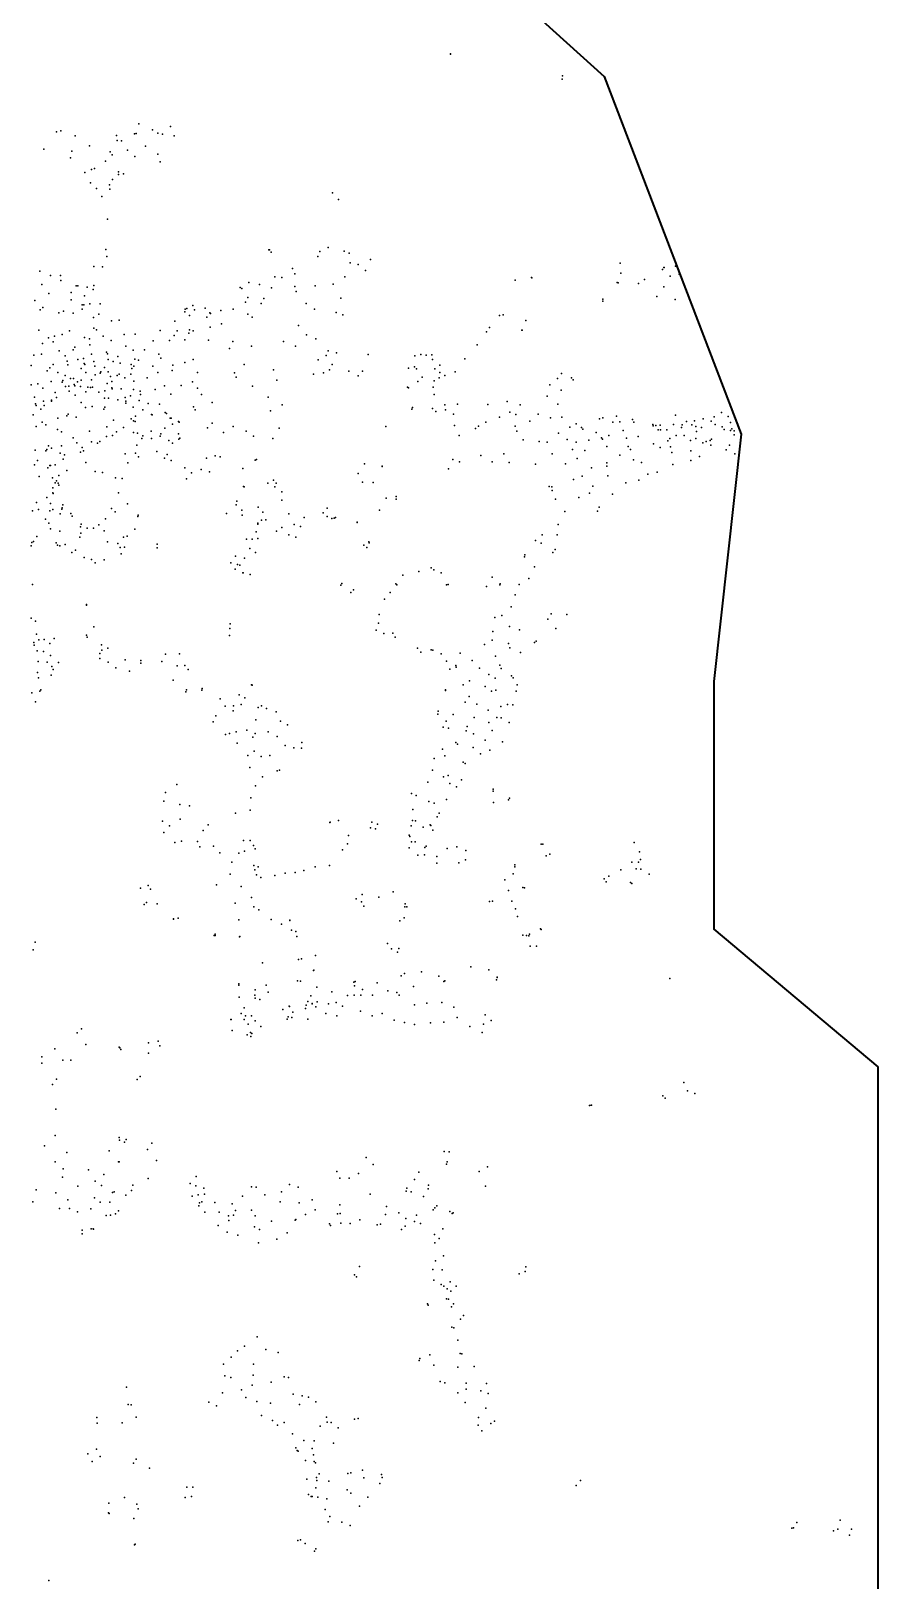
# Model space of a CAD drawing. Header units: millimetres. Extents: x -60275265 to 22802890, y -38578442 to 24337084.
# Drawn here: x 13809122 to 17730817, y 9978696 to 17157696 of the extents above; entities that cross this region are included whole.
import ezdxf

# ---------------------------------------------------------------- set-up
doc = ezdxf.new("R2010")
doc.units = ezdxf.units.MM
doc.header["$MEASUREMENT"] = 0
doc.layers.add('Outline', color=7, linetype='Continuous', true_color=0x000000)
doc.layers.add('particles', color=7, linetype='Continuous', true_color=0x000000)

msp = doc.modelspace()

# ---------------------------------------------------------------- linework, layer by layer
at = {"layer": 'Outline', "color": 3, "lineweight": 35, "true_color": 0x00ff00}
msp.add_lwpolyline([(612748, 23700101), (2261319, 23827441), (4163298, 24337084), (6191983, 23700101), (6952806, 22298647), (8220845, 21661442), (8981724, 20514820), (11010412, 21024520), (12405159, 19877851), (13419624, 18986025), (15194898, 18094026), (16462717, 16947413), (17096937, 15291091), (16969997, 14144198), (16969997, 12997517), (17730817, 12360371), (17730817, 10959081), (17730817, 9939740)], dxfattribs=at)
at = {"layer": 'particles', "color": 93, "true_color": 0x67d435}
for p in [(15751622, 17051696), (15751622, 17050696), (16270622, 16950696), (16270622, 16950696), (16268622, 16934696), (14307622, 16727696), (13926622, 16690696), (13947622, 16695696), (14013622, 16671696), (14204622, 16673696), (14287622, 16680696), (14296622, 16682696), (14371622, 16699696), (14395622, 16684696), (14418622, 16679696), (14454622, 16715696), (14471622, 16671696), (13868622, 16609696), (13998622, 16601696), (14079622, 16625696), (14175622, 16598696), (14184622, 16584696), (14207622, 16650696), (14227622, 16649696), (14255622, 16605696), (14338622, 16624696), (14395622, 16587696), (13992622, 16569696), (14089622, 16515696), (14102622, 16520696), (14153622, 16554696), (14289622, 16576696), (14407622, 16551696), (14058622, 16502696), (14084622, 16453696), (14172622, 16444696), (14186622, 16469696), (14213622, 16504696), (14213622, 16493696), (14237622, 16496696), (14112622, 16428696), (14137622, 16391696), (14174622, 16425696), (15205622, 16407696), (15233622, 16376696), (14163622, 16285696), (15185622, 16154696), (14155622, 16145696), (14159622, 16113696), (14909622, 16144696), (14912622, 16144696), (14920622, 16133696), (15136622, 16113696), (15146622, 16136696), (15258622, 16137696), (15281622, 16128696), (15287622, 16083696), (15381622, 16099696), (16537622, 16082696), (13849622, 16044696), (13898622, 16024696), (13945622, 16024696), (14100622, 16066696), (14140622, 16065696), (14938622, 16018696), (14970622, 16016696), (15019622, 16057696), (15030622, 16033696), (15262622, 16019696), (15323622, 16075696), (15358622, 16047696), (16126622, 16016696), (16127622, 16014696), (16540622, 16036696), (16732622, 16053696), (16739622, 16061696), (16740622, 16061696), (16768622, 16021696), (16792622, 16068696), (16809622, 16031696), (13859622, 15983696), (13891622, 15941696), (13947622, 16001696), (13994622, 15946696), (14017622, 15977696), (14025622, 15976696), (14069622, 15970696), (14069622, 15970696), (14096622, 15959696), (14100622, 15978696), (14777622, 15969696), (14784622, 15965696), (14817622, 15992696), (14866622, 15983696), (14922622, 15967696), (15030622, 15974696), (15037622, 15950696), (15124622, 15977696), (15207622, 15985696), (16050622, 16003696), (16522622, 15992696), (16527622, 15991696), (16621622, 15987696), (16649622, 16006696), (16739622, 15972696), (13826622, 15909696), (13851622, 15866696), (13864622, 15876696), (13995622, 15912696), (14046622, 15888696), (14046622, 15868696), (14053622, 15888696), (14056622, 15931696), (14081622, 15893696), (14129622, 15894696), (14523622, 15868696), (14530622, 15872696), (14558622, 15886696), (14566622, 15866696), (14615622, 15873696), (14744622, 15869696), (14801622, 15901696), (14812622, 15923696), (14874622, 15895696), (14886622, 15918696), (15082622, 15895696), (15121622, 15868696), (15243622, 15920696), (16456622, 15915696), (16456622, 15905696), (16706622, 15928696), (16791622, 15914696), (13937622, 15852696), (13959622, 15860696), (14003622, 15850696), (14098622, 15830696), (14123622, 15846696), (14181622, 15815696), (14217622, 15818696), (14474622, 15813696), (14521622, 15857696), (14543622, 15840696), (14623622, 15831696), (14636622, 15851696), (14640622, 15849696), (14688622, 15862696), (14690622, 15800696), (14813622, 15845696), (14832622, 15831696), (15221622, 15853696), (15252622, 15843696), (15977622, 15840696), (15995622, 15842696), (16100622, 15816696), (13844622, 15772696), (13889622, 15736696), (13918622, 15744696), (13953622, 15752696), (13987622, 15769696), (14056622, 15738696), (14080622, 15731696), (14100622, 15781696), (14111622, 15773696), (14143622, 15744696), (14180622, 15723696), (14240622, 15752696), (14290622, 15753696), (14374622, 15722696), (14407622, 15770696), (14450622, 15723696), (14471622, 15746696), (14486622, 15769696), (14521622, 15727696), (14540622, 15757696), (14542622, 15773696), (14560622, 15768696), (14631622, 15725696), (14638622, 15785696), (15047622, 15793696), (15084622, 15750696), (15128622, 15731696), (15918622, 15763696), (15932622, 15784696), (16081622, 15771696), (16082622, 15771696), (13822622, 15655696), (13857622, 15660696), (13862622, 15709696), (13911622, 15718696), (13939622, 15676696), (13967622, 15652696), (14003622, 15680696), (14012622, 15693696), (14081622, 15703696), (14089622, 15660696), (14158622, 15669696), (14163622, 15661696), (14248622, 15698696), (14282622, 15678696), (14334622, 15680696), (14401622, 15660696), (14728622, 15686696), (14743622, 15719696), (14829622, 15697696), (14978622, 15719696), (15033622, 15697696), (15175622, 15654696), (15184622, 15676696), (15223622, 15666696), (15370622, 15659696), (15586622, 15653696), (15614622, 15659696), (15638622, 15656696), (15665622, 15657696), (15874622, 15704696), (13809622, 15608696), (13884622, 15583696), (13896622, 15597696), (13911622, 15613696), (13976622, 15628696), (13979622, 15611696), (14026622, 15636696), (14040622, 15594696), (14052622, 15640696), (14055622, 15617696), (14058622, 15612696), (14100622, 15627696), (14104622, 15604696), (14132622, 15579696), (14149622, 15599696), (14165622, 15636696), (14165622, 15578696), (14189622, 15627696), (14211622, 15649696), (14222622, 15618696), (14273622, 15613696), (14275622, 15594696), (14285622, 15604696), (14289622, 15637696), (14306622, 15633696), (14372622, 15604696), (14409622, 15641696), (14462622, 15584696), (14465622, 15609696), (14520622, 15622696), (14560622, 15635696), (14795622, 15613696), (14931622, 15588696), (15138622, 15634696), (15191622, 15588696), (15203622, 15613696), (15280622, 15581696), (15344622, 15582696), (15556622, 15596696), (15584622, 15602696), (15593622, 15593696), (15668622, 15636696), (15679622, 15592696), (15702622, 15610696), (15773622, 15579696), (15817622, 15639696), (13810622, 15518696), (13840622, 15523696), (13902622, 15534696), (13932622, 15575696), (13952622, 15530696), (13956622, 15539696), (13966622, 15562696), (13968622, 15510696), (13983622, 15512696), (13991622, 15548696), (14006622, 15547696), (14009622, 15519696), (14012622, 15514696), (14023622, 15532696), (14037622, 15510696), (14041622, 15540696), (14063622, 15575696), (14071622, 15508696), (14084622, 15506696), (14088622, 15541696), (14093622, 15507696), (14106622, 15565696), (14128622, 15572696), (14161622, 15524696), (14176622, 15557696), (14183622, 15534696), (14207622, 15561696), (14217622, 15567696), (14243622, 15550696), (14271622, 15567696), (14284622, 15535696), (14346622, 15550696), (14396622, 15576696), (14426622, 15513696), (14504622, 15515696), (14556622, 15532696), (14579622, 15576696), (14750622, 15573696), (14759622, 15553696), (14834622, 15512696), (14946622, 15540696), (15116622, 15568696), (15163622, 15573696), (15323622, 15560696), (15551622, 15508696), (15600622, 15533696), (15619622, 15553696), (15670622, 15507696), (15675622, 15537696), (15698622, 15550696), (15702622, 15576696), (15725622, 15562696), (16211622, 15518696), (16247622, 15547696), (16265622, 15570696), (16311622, 15550696), (16319622, 15542696), (13825622, 15461696), (13864622, 15503696), (13867622, 15443696), (13903622, 15447696), (13904622, 15442696), (13920622, 15482696), (13926622, 15460696), (13985622, 15489696), (14013622, 15471696), (14040622, 15436696), (14063622, 15485696), (14122622, 15484696), (14149622, 15456696), (14151622, 15491696), (14168622, 15456696), (14183622, 15504696), (14184622, 15500696), (14211622, 15448696), (14226622, 15499696), (14244622, 15459696), (14248622, 15443696), (14269622, 15468696), (14283622, 15497696), (14310622, 15446696), (14314622, 15489696), (14315622, 15473696), (14384622, 15496696), (14456622, 15475696), (14580622, 15502696), (14598622, 15473696), (14647622, 15437696), (14907622, 15461696), (15557622, 15504696), (15675622, 15473696), (16013622, 15441696), (16198622, 15466696), (16264622, 15493696), (13819622, 15380696), (13829622, 15430696), (13833622, 15422696), (13854622, 15405696), (13870622, 15422696), (13932622, 15364696), (13974622, 15375696), (13981622, 15383696), (14017622, 15368696), (14061622, 15413696), (14091622, 15418696), (14145622, 15406696), (14151622, 15415696), (14247622, 15434696), (14282622, 15414696), (14293622, 15373696), (14326622, 15403696), (14351622, 15432696), (14367622, 15381696), (14369622, 15380696), (14403622, 15428696), (14429622, 15390696), (14436622, 15385696), (14453622, 15364696), (14457622, 15364696), (14561622, 15417696), (14568622, 15403696), (14918622, 15398696), (14972622, 15425696), (15572622, 15405696), (15575622, 15413696), (15668622, 15409696), (15683622, 15395696), (15725622, 15425696), (15728622, 15402696), (15764622, 15382696), (15783622, 15429696), (15924622, 15427696), (15977622, 15369696), (16026622, 15392696), (16054622, 15381696), (16073622, 15426696), (16157622, 15382696), (16214622, 15366696), (16248622, 15428696), (16266622, 15368696), (16456622, 15365696), (16519622, 15373696), (16792622, 15378696), (16972622, 15370696), (17006622, 15390696), (17037622, 15372696), (13833622, 15325696), (13860622, 15346696), (13877622, 15333696), (13931622, 15312696), (13950622, 15301696), (14079622, 15304696), (14160622, 15323696), (14191622, 15355696), (14204622, 15300696), (14237622, 15320696), (14273622, 15361696), (14283622, 15352696), (14283622, 15298696), (14291622, 15348696), (14302622, 15294696), (14365622, 15303696), (14409622, 15292696), (14428622, 15317696), (14464622, 15336696), (14491622, 15349696), (14491622, 15291696), (14495622, 15346696), (14625622, 15319696), (14648622, 15341696), (14700622, 15297696), (14744622, 15325696), (14804622, 15304696), (14958622, 15317696), (15451622, 15325696), (15770622, 15330696), (15866622, 15316696), (15880622, 15326696), (15914622, 15346696), (16050622, 15326696), (16058622, 15304696), (16118622, 15350696), (16251622, 15295696), (16303622, 15322696), (16332622, 15337696), (16357622, 15321696), (16364622, 15313696), (16426622, 15297696), (16441622, 15361696), (16503622, 15346696), (16535622, 15347696), (16551622, 15306696), (16593622, 15358696), (16600622, 15345696), (16687622, 15334696), (16689622, 15329696), (16701622, 15330696), (16713622, 15309696), (16722622, 15332696), (16723622, 15309696), (16752622, 15309696), (16784622, 15335696), (16821622, 15320696), (16823622, 15333696), (16843622, 15349696), (16868622, 15333696), (16881622, 15351696), (16886622, 15325696), (16890622, 15302696), (16913622, 15320696), (16921622, 15360696), (16957622, 15350696), (16976622, 15334696), (17009622, 15323696), (17018622, 15312696), (17047622, 15343696), (17047622, 15306696), (17054622, 15314696), (17065622, 15305696), (13881622, 15219696), (13890622, 15235696), (13904622, 15225696), (13949622, 15236696), (14003622, 15273696), (14021622, 15250696), (14045622, 15228696), (14088622, 15254696), (14117622, 15248696), (14127622, 15256696), (14158622, 15279696), (14186622, 15283696), (14299622, 15239696), (14321622, 15269696), (14326622, 15282696), (14367622, 15270696), (14407622, 15281696), (14446622, 15260696), (14464622, 15248696), (14493622, 15267696), (14497622, 15271696), (14838622, 15281696), (14928622, 15269696), (15791622, 15283696), (16087622, 15263696), (16161622, 15256696), (16199622, 15252696), (16291622, 15265696), (16332622, 15253696), (16391622, 15262696), (16450622, 15272696), (16455622, 15266696), (16474622, 15233696), (16484622, 15284696), (16565622, 15271696), (16574622, 15233696), (16620622, 15279696), (16690622, 15245696), (16722622, 15228696), (16757622, 15259696), (16766622, 15270696), (16770622, 15231696), (16795622, 15284696), (16833622, 15283696), (16862622, 15260696), (16887622, 15270696), (16919622, 15249696), (16934622, 15256696), (16953622, 15260696), (16956622, 15239696), (16960622, 15266696), (17042622, 15239696), (17065622, 15287696), (13824622, 15147696), (13828622, 15215696), (13839622, 15167696), (13877622, 15213696), (13920622, 15147696), (13944622, 15202696), (13957622, 15174696), (13963622, 15194696), (14038622, 15206696), (14051622, 15213696), (14063622, 15158696), (14244622, 15198696), (14257622, 15157696), (14292622, 15202696), (14306622, 15184696), (14391622, 15210696), (14427622, 15179696), (14439622, 15195696), (14457622, 15168696), (14621622, 15178696), (14661622, 15190696), (14684622, 15185696), (14846622, 15170696), (14853622, 15172696), (15352622, 15152696), (15761622, 15172696), (15792622, 15161696), (15892622, 15191696), (15943622, 15162696), (15998622, 15199696), (16023622, 15159696), (16145622, 15150696), (16221622, 15198696), (16284622, 15153696), (16315622, 15218696), (16337622, 15177696), (16373622, 15214696), (16475622, 15157696), (16535622, 15192696), (16585622, 15218696), (16598622, 15171696), (16635622, 15159696), (16775622, 15205696), (16781622, 15149696), (16864622, 15213696), (16864622, 15167696), (16903622, 15187696), (17027622, 15217696), (17067622, 15199696), (13846622, 15094696), (13887622, 15133696), (13896622, 15144696), (13899622, 15145696), (13908622, 15088696), (13938622, 15099696), (13974622, 15121696), (14105622, 15117696), (14140622, 15112696), (14200622, 15088696), (14231622, 15084696), (14520622, 15134696), (14529622, 15083696), (14551622, 15111696), (14597622, 15126696), (14635622, 15115696), (14789622, 15130696), (14932622, 15077696), (15323622, 15107696), (15435622, 15141696), (15435622, 15140696), (15741622, 15129696), (16320622, 15079696), (16361622, 15095696), (16404622, 15134696), (16475622, 15142696), (16479622, 15097696), (16623622, 15076696), (16665622, 15105696), (16707622, 15114696), (13909622, 15018696), (13910622, 15041696), (13911622, 15015696), (13921622, 15065696), (13926622, 15073696), (13935622, 15062696), (13937622, 15054696), (14214622, 15018696), (14793622, 15047696), (14795622, 15046696), (14905622, 15063696), (14938622, 15045696), (14944622, 15062696), (14970622, 15022696), (15344622, 15068696), (15392622, 15066696), (16208622, 15048696), (16220622, 15046696), (16221622, 15029696), (16395622, 15017696), (16410622, 15049696), (16501622, 15012696), (16562622, 15064696), (13816622, 14935696), (13834622, 14973696), (13843622, 14941696), (13882622, 14997696), (13896622, 14934696), (13898622, 14968696), (13909622, 14941696), (13951622, 14943696), (13953622, 14949696), (13956622, 14962696), (14181622, 14946696), (14255622, 14967696), (14758622, 14962696), (14761622, 14979696), (14784622, 14937696), (14860622, 14951696), (14970622, 14984696), (15180622, 14947696), (15422622, 14937696), (15453622, 14994696), (15500622, 15001696), (15500622, 15001696), (15500622, 14989696), (16237622, 14989696), (16345622, 14997696), (16432622, 14933696), (16439622, 14952696), (13875622, 14896696), (13891622, 14878696), (13943622, 14921696), (13993622, 14923696), (13999622, 14910696), (14037622, 14860696), (14041622, 14873696), (14123622, 14869696), (14154622, 14898696), (14198622, 14930696), (14303622, 14909696), (14305622, 14914696), (14714622, 14923696), (14786622, 14914696), (14858622, 14878696), (14858622, 14873696), (14875622, 14892696), (14882622, 14928696), (14896622, 14893696), (15003622, 14921696), (15027622, 14872696), (15056622, 14862696), (15074622, 14904696), (15162622, 14925696), (15180622, 14908696), (15180622, 14908696), (15201622, 14899696), (15212622, 14901696), (15218622, 14903696), (15318622, 14882696), (15319622, 14880696), (16249622, 14872696), (16280622, 14931696), (13820622, 14792696), (13836622, 14815696), (13899622, 14852696), (13942622, 14840696), (14035622, 14812696), (14039622, 14831696), (14069622, 14855696), (14098622, 14855696), (14148622, 14842696), (14162622, 14791696), (14237622, 14812696), (14254622, 14818696), (14289622, 14849696), (14807622, 14803696), (14833622, 14803696), (14851622, 14838696), (14859622, 14806696), (14945622, 14841696), (14970622, 14858696), (15003622, 14823696), (15035622, 14812696), (15373622, 14791696), (16145622, 14797696), (16175622, 14823696), (16245622, 14824696), (13809622, 14772696), (13812622, 14788696), (13925622, 14786696), (13931622, 14775696), (13942622, 14772696), (13967622, 14778696), (13998622, 14741696), (14014622, 14753696), (14054622, 14719696), (14211622, 14784696), (14221622, 14764696), (14226622, 14735696), (14241622, 14767696), (14392622, 14780696), (14393622, 14763696), (14755622, 14724696), (14821622, 14760696), (14848622, 14742696), (15350622, 14775696), (15363622, 14764696), (15375622, 14786696), (16094622, 14722696), (16095622, 14731696), (16171622, 14785696), (16224622, 14741696), (16236622, 14755696), (14088622, 14709696), (14105622, 14694696), (14148622, 14708696), (14733622, 14694696), (14754622, 14665696), (14764622, 14686696), (14775622, 14683696), (14790622, 14647696), (14791622, 14647696), (14797622, 14715696), (15604622, 14653696), (15662622, 14671696), (15674622, 14661696), (15707622, 14648696), (16139622, 14675696), (13815622, 14593696), (14823622, 14640696), (15243622, 14591696), (15247622, 14598696), (15497622, 14596696), (15503622, 14592696), (15530622, 14637696), (15732622, 14592696), (15740622, 14593696), (15917622, 14584696), (15944622, 14627696), (15980622, 14592696), (15981622, 14596696), (16069622, 14594696), (16114622, 14621696), (14066622, 14501696), (15289622, 14556696), (15302622, 14568696), (15445622, 14525696), (15471622, 14556696), (16051622, 14546696), (13809622, 14437696), (14065622, 14497696), (15421622, 14454696), (15956622, 14441696), (15989622, 14450696), (16032622, 14490696), (16202622, 14433696), (16217622, 14458696), (16290622, 14454696), (13829622, 14424696), (13834622, 14364696), (14065622, 14359696), (14099622, 14398696), (14729622, 14389696), (14730622, 14411696), (15407622, 14382696), (15418622, 14415696), (15442622, 14367696), (15484622, 14368696), (15947622, 14376696), (16024622, 14399696), (16070622, 14383696), (16239622, 14389696), (13821622, 14325696), (13823622, 14313696), (13837622, 14286696), (13844622, 14337696), (13870622, 14338696), (13895622, 14320696), (13915622, 14344696), (14069622, 14349696), (14135622, 14314696), (14137622, 14289696), (14164622, 14298696), (14728622, 14357696), (15494622, 14350696), (15598622, 14298696), (15662622, 14291696), (15669622, 14290696), (15909622, 14315696), (15943622, 14335696), (16019622, 14320696), (16025622, 14300696), (16139622, 14324696), (16148622, 14331696), (13841622, 14236696), (13867622, 14283696), (13883622, 14233696), (13899622, 14264696), (13905622, 14214696), (13936622, 14232696), (14127622, 14274696), (14127622, 14250696), (14166622, 14233696), (14245622, 14244696), (14245622, 14244696), (14317622, 14241696), (14317622, 14229696), (14414622, 14237696), (14431622, 14271696), (14485622, 14217696), (14496622, 14273696), (14521622, 14218696), (15613622, 14280696), (15708622, 14272696), (15733622, 14239696), (15776622, 14218696), (15796622, 14275696), (15851622, 14241696), (15959622, 14261696), (15980622, 14220696), (16075622, 14279696), (13839622, 14186696), (13843622, 14161696), (13902622, 14174696), (13911622, 14200696), (14202622, 14207696), (14264622, 14192696), (14467622, 14151696), (14536622, 14199696), (15748622, 14201696), (15777622, 14211696), (15839622, 14147696), (15885622, 14206696), (15929622, 14176696), (15958622, 14159696), (15986622, 14204696), (16033622, 14171696), (16041622, 14161696), (13812622, 14092696), (13849622, 14099696), (13854622, 14105696), (14526622, 14097696), (14528622, 14106696), (14599622, 14104696), (14601622, 14111696), (14772622, 14083696), (14830622, 14128696), (14831622, 14128696), (14832622, 14127696), (15727622, 14103696), (15728622, 14105696), (15809622, 14128696), (15837622, 14075696), (15911622, 14121696), (15940622, 14100696), (15961622, 14104696), (16055622, 14100696), (16060622, 14129696), (13829622, 14050696), (14685622, 14064696), (14707622, 14030696), (14744622, 14009696), (14746622, 14032696), (14782622, 14037696), (14798622, 14069696), (14861622, 14024696), (14876622, 14031696), (14899622, 14019696), (14944622, 14003696), (15694622, 14006696), (15818622, 14048696), (15873622, 14039696), (15926622, 14012696), (15984622, 14028696), (16015622, 14038696), (16039622, 14036696), (14652622, 13958696), (14664622, 13985696), (14849622, 13967696), (14964622, 13960696), (14996622, 13944696), (15692622, 13993696), (15717622, 13933696), (15730622, 13960696), (15742622, 13928696), (15763622, 13992696), (15828622, 13936696), (15861622, 13978696), (15928622, 13955696), (15966622, 13977696), (15986622, 13976696), (16023622, 13955696), (14709622, 13898696), (14728622, 13904696), (14758622, 13911696), (14763622, 13859696), (14808622, 13919696), (14836622, 13886696), (14847622, 13904696), (14906622, 13911696), (14948622, 13890696), (15063622, 13862696), (15776622, 13861696), (15824622, 13915696), (15858622, 13902696), (15912622, 13872696), (15944622, 13917696), (15991622, 13865696), (14812622, 13802696), (14842622, 13821696), (14874622, 13796696), (14914622, 13802696), (14985622, 13847696), (15026622, 13837696), (15061622, 13835696), (15675622, 13787696), (15714622, 13830696), (15724622, 13800696), (15784622, 13854696), (15856622, 13839696), (15890622, 13809696), (15933622, 13826696), (14821622, 13746696), (14949622, 13730696), (14959622, 13733696), (15668622, 13734696), (15809622, 13771696), (15818622, 13765696), (14484622, 13667696), (14848622, 13661696), (14880622, 13703696), (15646622, 13678696), (15719622, 13702696), (15740622, 13709696), (15747622, 13671696), (15779622, 13656696), (15802622, 13688696), (15949622, 13646696), (14423622, 13590696), (14431622, 13630696), (14497622, 13574696), (14542622, 13568696), (14827622, 13605696), (15570622, 13625696), (15592622, 13616696), (15650622, 13588696), (15675622, 13581696), (15732622, 13598696), (15949622, 13636696), (15950622, 13584696), (16020622, 13596696), (16024622, 13604696), (14417622, 13497696), (14499622, 13506696), (14755622, 13535696), (14824622, 13548696), (15233622, 13501696), (15575622, 13500696), (15577622, 13552696), (15588622, 13499696), (15689622, 13518696), (15699622, 13535696), (14424622, 13445696), (14450622, 13475696), (14605622, 13454696), (14629622, 13480696), (15192622, 13491696), (15194622, 13492696), (15279622, 13431696), (15380622, 13466696), (15387622, 13492696), (15404622, 13461696), (15413622, 13483696), (15559622, 13433696), (15562622, 13427696), (15569622, 13476696), (15625622, 13469696), (15657622, 13480696), (15660622, 13477696), (15669622, 13455696), (14474622, 13398696), (14505622, 13404696), (14579622, 13403696), (14590622, 13378696), (14654622, 13381696), (14792622, 13408696), (14797622, 13359696), (14823622, 13408696), (14839622, 13384696), (14847622, 13369696), (15250622, 13365696), (15274622, 13392696), (15560622, 13374696), (15570622, 13402696), (15587622, 13401696), (15632622, 13376696), (15638622, 13382696), (15735622, 13371696), (15780622, 13379696), (15822622, 13362696), (16171622, 13390696), (16178622, 13390696), (16601622, 13398696), (16601622, 13398696), (16626622, 13355696), (14683622, 13350696), (14738622, 13307696), (14770622, 13349696), (14840622, 13292696), (14860622, 13285696), (15124622, 13285696), (15191622, 13292696), (15191622, 13292696), (15599622, 13340696), (15630622, 13341696), (15687622, 13334696), (15687622, 13303696), (15789622, 13305696), (15820622, 13318696), (16048622, 13295696), (16049622, 13285696), (16194622, 13337696), (16210622, 13344696), (16591622, 13308696), (16621622, 13308696), (16631622, 13319696), (14731622, 13252696), (14845622, 13272696), (14853622, 13249696), (14872622, 13237696), (14938622, 13246696), (14985622, 13256696), (15031622, 13260696), (15071622, 13268696), (16003622, 13226696), (16041622, 13254696), (16463622, 13230696), (16472622, 13217696), (16484622, 13243696), (16540622, 13272696), (16584622, 13213696), (16610622, 13277696), (16632622, 13275696), (16671622, 13252696), (14315622, 13187696), (14351622, 13200696), (14362622, 13182696), (14668622, 13203696), (14781622, 13195696), (14830622, 13143696), (14830622, 13143696), (15314622, 13138696), (15342622, 13158696), (15419622, 13146696), (15485622, 13170696), (16019622, 13176696), (16086622, 13190696), (16093622, 13189696), (16093622, 13189696), (16591622, 13208696), (14332622, 13111696), (14343622, 13121696), (14393622, 13114696), (14754622, 13118696), (14840622, 13101696), (14863622, 13086696), (15338622, 13123696), (15350622, 13104696), (15540622, 13101696), (15541622, 13114696), (15549622, 13100696), (15932622, 13125696), (15946622, 13126696), (16035622, 13126696), (16052622, 13091696), (14468622, 13045696), (14469622, 13044696), (14490622, 13048696), (14771622, 13040696), (14921622, 13042696), (14969622, 13020696), (15007622, 13038696), (15007622, 13037696), (15516622, 13035696), (15537622, 13050696), (16061622, 13056696), (16167622, 12999696), (16170622, 12995696), (13828622, 12937696), (14657622, 12968696), (14661622, 12974696), (14661622, 12968696), (14774622, 12962696), (14775622, 12963696), (15014622, 12992696), (15034622, 12986696), (15040622, 12963696), (15459622, 12931696), (16086622, 12970696), (16102622, 12967696), (16114622, 12966696), (16116622, 12974696), (13818622, 12902696), (15047622, 12857696), (15061622, 12860696), (15125622, 12875696), (15478622, 12906696), (15505622, 12890696), (15511622, 12908696), (16120622, 12918696), (16149622, 12919696), (14881622, 12841696), (15117622, 12806696), (15118622, 12807696), (15523622, 12781696), (15538622, 12792696), (15616622, 12799696), (15697622, 12780696), (15845622, 12822696), (15929622, 12808696), (14770622, 12737696), (14771622, 12744696), (14847622, 12716696), (14897622, 12737696), (15043622, 12758696), (15056622, 12756696), (15132622, 12728696), (15202622, 12707696), (15303622, 12751696), (15307622, 12735696), (15309622, 12754696), (15344622, 12717696), (15412622, 12748696), (15461622, 12712696), (15579622, 12731696), (15720622, 12754696), (15724622, 12758696), (15964622, 12762696), (15967622, 12774696), (15967622, 12773696), (16767622, 12769696), (14773622, 12682696), (14845622, 12691696), (14846622, 12678696), (14868622, 12671696), (14906622, 12706696), (15004622, 12640696), (15005622, 12639696), (15082622, 12645696), (15090622, 12662696), (15104622, 12689696), (15111622, 12652696), (15111622, 12651696), (15127622, 12638696), (15133622, 12660696), (15186622, 12651696), (15222622, 12658696), (15250622, 12640696), (15274622, 12690696), (15305622, 12691696), (15335622, 12692696), (15389622, 12692696), (15502622, 12703696), (15513622, 12692696), (15584622, 12647696), (15642622, 12654696), (15711622, 12657696), (15766622, 12636696), (14734622, 12579696), (14735622, 12579696), (14781622, 12607696), (14795622, 12632696), (14795622, 12578696), (14802622, 12595696), (14829622, 12595696), (14846622, 12572696), (14974622, 12625696), (14995622, 12580696), (14999622, 12591696), (15016622, 12588696), (15021622, 12612696), (15079622, 12629696), (15091622, 12580696), (15173622, 12606696), (15225622, 12596696), (15334622, 12617696), (15388622, 12596696), (15435622, 12606696), (15490622, 12575696), (15538622, 12565696), (15658622, 12563696), (15720622, 12566696), (15781622, 12588696), (15911622, 12600696), (15939622, 12574696), (14022622, 12517696), (14043622, 12535696), (14740622, 12527696), (14809622, 12507696), (14814622, 12557696), (14825622, 12518696), (14826622, 12500696), (14831622, 12514696), (14872622, 12546696), (15584622, 12556696), (15840622, 12546696), (15897622, 12519696), (15903622, 12557696), (13919622, 12443696), (14063622, 12463696), (14217622, 12450696), (14220622, 12448696), (14225622, 12439696), (14352622, 12470696), (14353622, 12423696), (14398622, 12478696), (14405622, 12456696), (13858622, 12376696), (13859622, 12406696), (13956622, 12390696), (13993622, 12391696), (13908622, 12277696), (13927622, 12303696), (14300622, 12301696), (14314622, 12314696), (16831622, 12287696), (16734622, 12225696), (16745622, 12214696), (16848622, 12249696), (16882622, 12236696), (13924622, 12164696), (16394622, 12180696), (16402622, 12182696), (16403622, 12182696), (13871622, 11994696), (13920622, 12041696), (14217622, 12032696), (14218622, 12020696), (14242622, 12010696), (14249622, 12023696), (14368622, 12006696), (13920622, 11919696), (13974622, 11962696), (14170622, 11970696), (14213622, 11919696), (14217622, 11920696), (14348622, 11977696), (14390622, 11925696), (15360622, 11940696), (15721622, 11967696), (15735622, 11920696), (15745622, 11966696), (13955622, 11848696), (13957622, 11887696), (14074622, 11883696), (14145622, 11860696), (14573622, 11851696), (15225622, 11875696), (15325622, 11866696), (15393622, 11907696), (15604622, 11872696), (15732622, 11909696), (15884622, 11874696), (15922622, 11897696), (13833622, 11790696), (13924622, 11776696), (14025622, 11807696), (14106622, 11830696), (14135622, 11810696), (14186622, 11777696), (14194622, 11780696), (14274622, 11787696), (14280622, 11812696), (14351622, 11842696), (14546622, 11819696), (14572622, 11808696), (14608622, 11798696), (14830622, 11804696), (14851622, 11802696), (14969622, 11781696), (15006622, 11814696), (15045622, 11802696), (15239622, 11844696), (15282622, 11844696), (15545622, 11784696), (15549622, 11798696), (15569622, 11780696), (15584622, 11838696), (15648622, 11794696), (15649622, 11812696), (15913622, 11807696), (13817622, 11734696), (13940622, 11703696), (13979622, 11744696), (13987622, 11704696), (14085622, 11702696), (14103622, 11753696), (14129622, 11733696), (14173622, 11732696), (14248622, 11765696), (14555622, 11761696), (14582622, 11767696), (14585622, 11715696), (14588622, 11729696), (14600622, 11734696), (14612622, 11769696), (14660622, 11731696), (14740622, 11725696), (14787622, 11761696), (14891622, 11766696), (14962622, 11734696), (15050622, 11730696), (15110622, 11743696), (15239622, 11721696), (15379622, 11770696), (15454622, 11713696), (15626622, 11759696), (15679622, 11706696), (15687622, 11715696), (14023622, 11688696), (14156622, 11671696), (14177622, 11673696), (14200622, 11678696), (14214622, 11693696), (14613622, 11686696), (14679622, 11686696), (14723622, 11670696), (14724622, 11648696), (14746622, 11673696), (14756622, 11694696), (14830622, 11695696), (14846622, 11669696), (14922622, 11644696), (15032622, 11650696), (15034622, 11653696), (15080622, 11675696), (15124622, 11697696), (15190622, 11632696), (15228622, 11679696), (15240622, 11680696), (15243622, 11636696), (15286622, 11634696), (15331622, 11651696), (15426622, 11631696), (15450622, 11675696), (15512622, 11683696), (15544622, 11657696), (15584622, 11643696), (15593622, 11673696), (15612622, 11634696), (15671622, 11697696), (15748622, 11690696), (15758622, 11680696), (15763622, 11683696), (14045622, 11603696), (14046622, 11586696), (14087622, 11609696), (14096622, 11609696), (14098622, 11607696), (14675622, 11624696), (14717622, 11594696), (14766622, 11579696), (14843622, 11619696), (14866622, 11606696), (14947622, 11562696), (14995622, 11591696), (15195622, 11625696), (15412622, 11627696), (15524622, 11606696), (15541622, 11621696), (15677622, 11583696), (15699622, 11564696), (15715622, 11609696), (14862622, 11544696), (15679622, 11545696), (15330622, 11434696), (15669622, 11421696), (15682622, 11461696), (15712622, 11419696), (15719622, 11484696), (16100622, 11433696), (15307622, 11396696), (15315622, 11387696), (15674622, 11371696), (15707622, 11351696), (15720622, 11344696), (15750622, 11364696), (15777622, 11344696), (16068622, 11400696), (16096622, 11411696), (15733622, 11285696), (15735622, 11331696), (15741622, 11283696), (15753622, 11321696), (15645622, 11261696), (15647622, 11256696), (15755622, 11248696), (15764622, 11261696), (15811622, 11207696), (15757622, 11153696), (15766622, 11151696), (15797622, 11191696), (14797622, 11065696), (14856622, 11109696), (15785622, 11094696), (14735622, 11015696), (14765622, 11044696), (14896622, 11050696), (14953622, 11036696), (15606622, 11000696), (15609622, 11009696), (15655622, 11025696), (15796622, 11031696), (15804622, 11030696), (14700622, 10982696), (14706622, 10929696), (14733622, 10921696), (14837622, 10931696), (14838622, 10983696), (14981622, 10923696), (15000622, 10920696), (15000622, 10920696), (15673622, 10978696), (15785622, 10968696), (15861622, 10971696), (14250622, 10876696), (14695622, 10850696), (14783622, 10863696), (14833622, 10885696), (14921622, 10899696), (15022622, 10843696), (15703622, 10902696), (15724622, 10896696), (15724622, 10896696), (15785622, 10849696), (15824622, 10895696), (15824622, 10867696), (15892622, 10859696), (15918622, 10893696), (15926622, 10847696), (14258622, 10796696), (14272622, 10794696), (14632622, 10806696), (14632622, 10806696), (14667622, 10789696), (14803622, 10828696), (14854622, 10810696), (14918622, 10801696), (15052622, 10795696), (15064622, 10835696), (15093622, 10830696), (15128622, 10808696), (15818622, 10804696), (15914622, 10778696), (14114622, 10736696), (14115622, 10709696), (14231622, 10711696), (14295622, 10737696), (14875622, 10745696), (14927622, 10722696), (14950622, 10700696), (14980622, 10712696), (15176622, 10737696), (15180622, 10714696), (15198622, 10712696), (15306622, 10727696), (15307622, 10727696), (15323622, 10730696), (15879622, 10699696), (15881622, 10735696), (15937622, 10707696), (15955622, 10718696), (15019622, 10660696), (15072622, 10628696), (15119622, 10627696), (15147622, 10695696), (15230622, 10688696), (15896622, 10674696), (14072622, 10567696), (14112622, 10588696), (14129622, 10554696), (15034622, 10595696), (15041622, 10583696), (15046622, 10579696), (15111622, 10591696), (15116622, 10562696), (15209622, 10616696), (14091622, 10531696), (14283622, 10524696), (14296622, 10543696), (14357622, 10501696), (15080622, 10536696), (15119622, 10531696), (15125622, 10525696), (15344622, 10491696), (14530622, 10412696), (14558622, 10413696), (15085622, 10450696), (15127622, 10409696), (15130622, 10457696), (15132622, 10443696), (15143622, 10474696), (15187622, 10440696), (15275622, 10476696), (15290622, 10479696), (15350622, 10456696), (15424622, 10430696), (15432622, 10472696), (15435622, 10458696), (16332622, 10421696), (16352622, 10444696), (14169622, 10339696), (14241622, 10364696), (14522622, 10365696), (14551622, 10370696), (15094622, 10378696), (15105622, 10370696), (15111622, 10369696), (15137622, 10367696), (15178622, 10359696), (15272622, 10400696), (15289622, 10385696), (15368622, 10366696), (14167622, 10294696), (14171622, 10291696), (14284622, 10267696), (14298622, 10334696), (14304622, 10313696), (15170622, 10309696), (15192622, 10276696), (15330622, 10325696), (15185622, 10252696), (15247622, 10250696), (15287622, 10235696), (17332622, 10223696), (17339622, 10224696), (17354622, 10249696), (17355622, 10249696), (17524622, 10211696), (17544622, 10218696), (17555622, 10260696), (17608622, 10218696), (14288622, 10145696), (14291622, 10148696), (14291622, 10148696), (15044622, 10166696), (15056622, 10169696), (15078622, 10152696), (15128622, 10127696), (17599622, 10190696), (15121622, 10116696), (13891622, 9981696)]:
    msp.add_point(p, dxfattribs=at)

doc.saveas('drawing.dxf')
